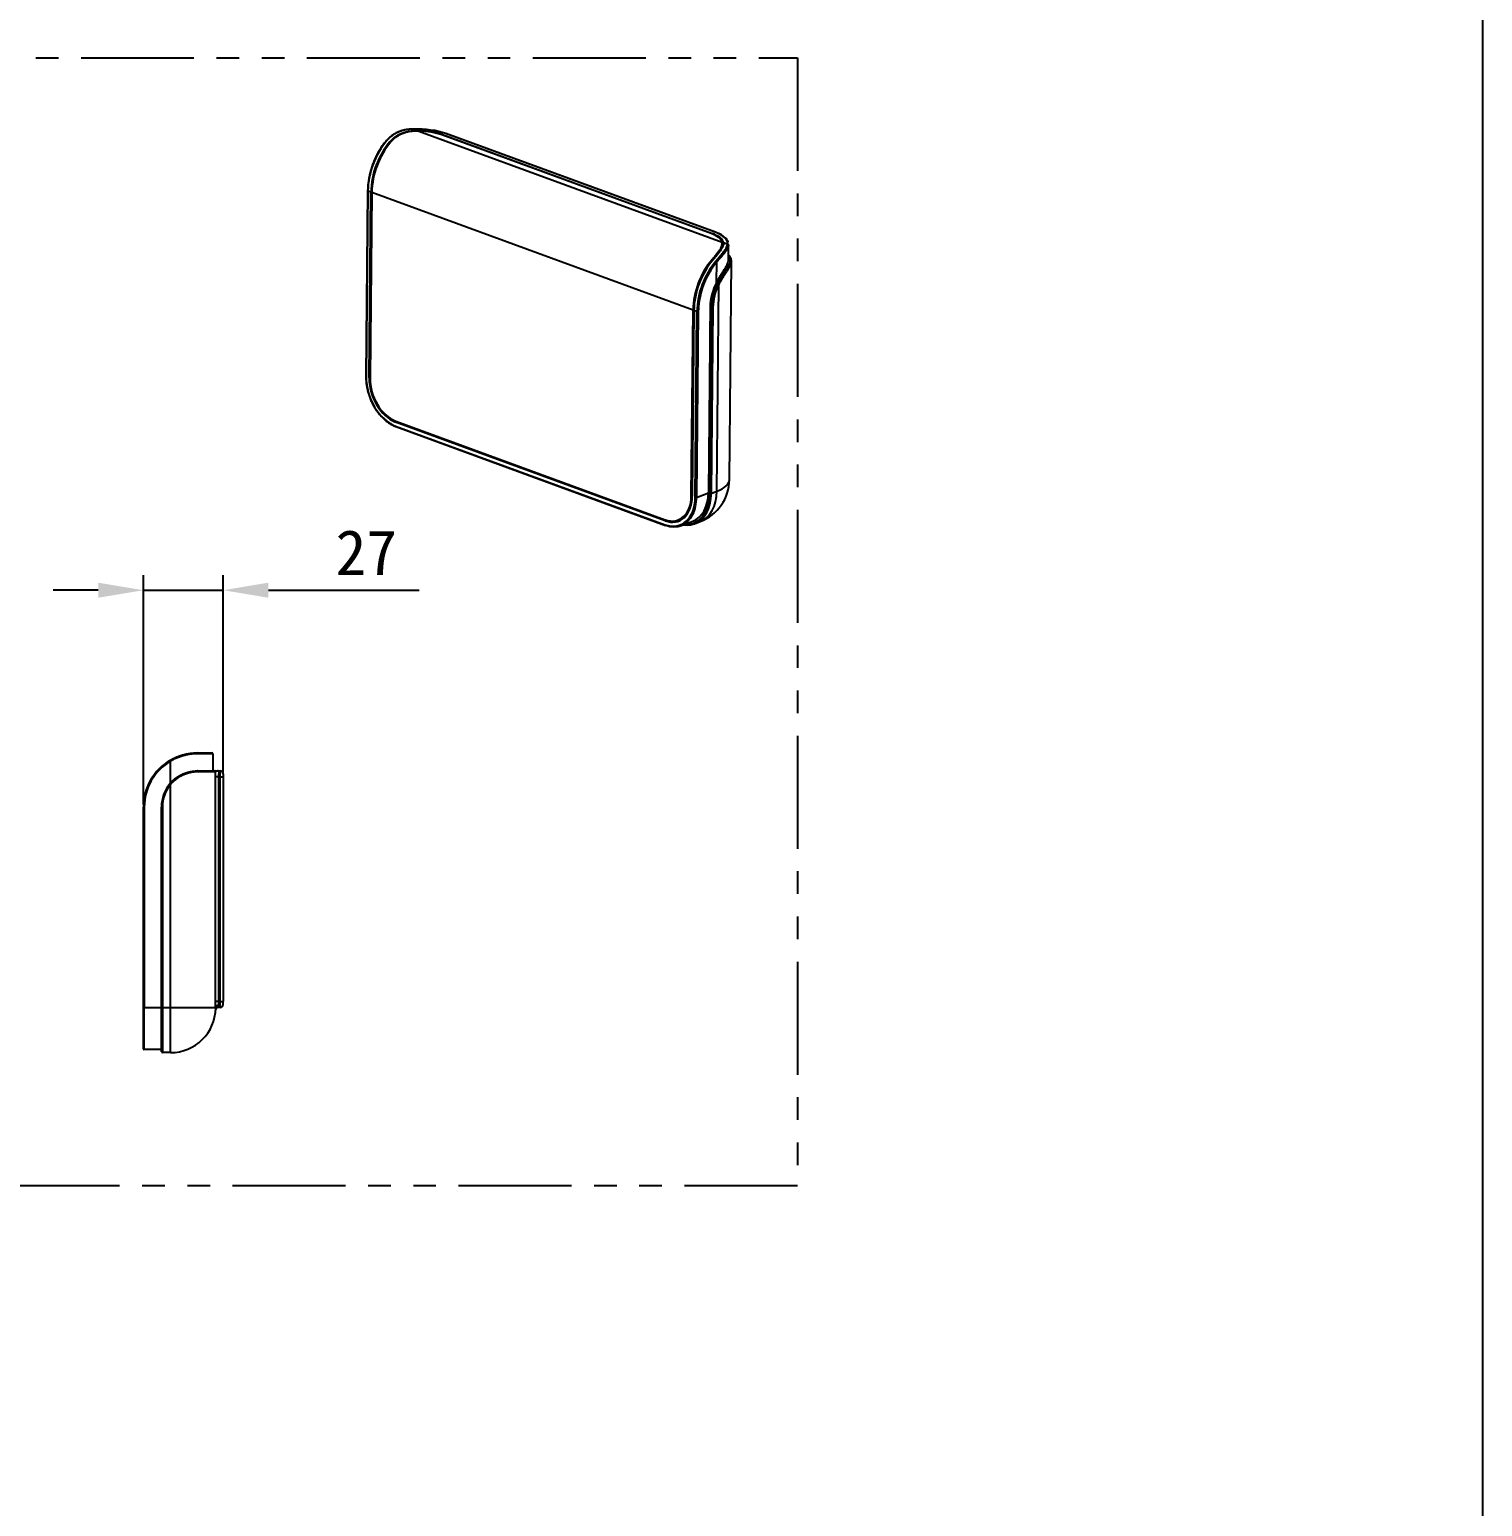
# Model space of a CAD drawing. Extents: x 86520 to 160660, y -2551 to 2752.
# Drawn here: x 90655.2 to 91137.5, y 1810.5 to 2300.7 of the extents above; entities that cross this region are included whole.
import ezdxf

# ---------------------------------------------------------------- set-up
doc = ezdxf.new("R2010")
doc.units = 0
doc.header["$LTSCALE"] = 10
doc.header["$MEASUREMENT"] = 0
doc.linetypes.add('PHANTOM', pattern=[2.5, 1.25, -0.25, 0.25, -0.25, 0.25, -0.25])
doc.layers.get('DEFPOINTS').update_dxf_attribs({"linetype": 'CONTINUOUS'})
for name, color, linetype in [('1', 7, 'CONTINUOUS'), ('5', 2, 'CONTINUOUS'), ('7', 6, 'CONTINUOUS')]:
    doc.layers.add(name, color=color, linetype=linetype)
doc.dimstyles.new('경보기_스탈', dxfattribs={"dimtxt": 3.15, "dimasz": 2.5, "dimexe": 1, "dimexo": 1, "dimgap": 1, "dimtad": 1, "dimtoh": 1, "dimdec": 3, "dimzin": 1, "dimtxsty": 'STANDARD', "dimcen": 0, "dimclrd": 2, "dimclre": 2, "dimclrt": 4, "dimazin": 3, "dimtp": 0.1, "dimtm": 0.1, "dimtfac": 1, "dimtdec": 3, "dimtmove": 0, "dimatfit": 3})

# ---------------------------------------------------------------- blocks, each defined once
blk = doc.blocks.new('*D451')
at = {"layer": '1', "color": 1, "linetype": 'CONTINUOUS'}
for p, q in [((90692.98, 2043.65), (90692.98, 2119.63)), ((90719.48, 2053.65), (90719.48, 2119.63)), ((90677.98, 2114.63), (90662.98, 2114.63)), ((90692.98, 2114.63), (90719.48, 2114.63)), ((90734.48, 2114.63), (90784.48, 2114.63))]:
    blk.add_line(p, q, dxfattribs=at)
for points in [[(90677.98, 2117.13), (90677.98, 2112.13), (90692.98, 2114.63)], [(90734.48, 2117.13), (90734.48, 2112.13), (90719.48, 2114.63)]]:
    blk.add_solid(points, dxfattribs=at)
at = {"layer": 'DEFPOINTS', "color": 0, "linetype": 'CONTINUOUS'}
for p in [(90719.48, 2114.63), (90719.48, 2052.65), (90692.98, 2042.65)]:
    blk.add_point(p, dxfattribs=at)
at = {"layer": '1', "color": 2, "linetype": 'CONTINUOUS', "insert": (90766.98, 2127.13), "char_height": 15, "attachment_point": 5}
blk.add_mtext('27', dxfattribs=at)

msp = doc.modelspace()

# ---------------------------------------------------------------- linework, layer by layer
at = {"layer": '1', "color": 7, "linetype": 'CONTINUOUS'}
for p, q in [((90782.5708, 2267.7045), (90783.9743, 2267.1906)), ((90784.4062, 2267.0325), (90885.1096, 2230.159)), ((90881.5002, 2232.9801), (90792.0312, 2265.7399)), ((90881.5337, 2232.9812), (90792.0648, 2265.741)), ((90792.3082, 2265.8453), (90881.7771, 2233.0855)), ((90882.7464, 2233.4544), (90793.2774, 2266.2143)), ((90882.8469, 2233.4578), (90793.378, 2266.2176)), ((90773.6558, 2263.8593), (90773.6536, 2263.8565)), ((90767.4258, 2247.2336), (90766.8403, 2185.537)), ((90767.5181, 2247.1517), (90766.9326, 2185.4551)), ((90768.5282, 2246.7818), (90767.5181, 2247.1517)), ((90767.9427, 2185.0853), (90768.5282, 2246.7818)), ((90768.7861, 2246.7035), (90768.2006, 2185.0069)), ((90768.8168, 2246.6762), (90768.2313, 2184.9796)), ((90875.458, 2207.6286), (90768.8168, 2246.6762)), ((90885.2565, 2229.2736), (90885.2597, 2229.6107)), ((90885.5416, 2230.0009), (90886.9451, 2229.487)), ((90887.2079, 2224.1446), (90887.2581, 2229.4329)), ((90881.8966, 2224.2388), (90881.8974, 2224.3292)), ((90883.2741, 2216.8095), (90883.3384, 2223.5857)), ((90887.8257, 2223.5786), (90887.177, 2223.8161)), ((90887.5167, 2151.3053), (90888.2052, 2223.8568)), ((90883.3402, 2147.4848), (90883.9916, 2216.1173)), ((90874.8725, 2145.932), (90875.458, 2207.6286)), ((90875.5994, 2207.6285), (90875.0139, 2145.9319)), ((90875.6543, 2207.6048), (90875.0688, 2145.9082)), ((90875.7466, 2207.5229), (90875.1611, 2145.8263)), ((90876.7568, 2207.153), (90875.7466, 2207.5229)), ((90876.1712, 2145.4564), (90876.7568, 2207.153)), ((90877.1809, 2207.1528), (90876.5954, 2145.4562)), ((90881.1272, 2208.655), (90880.5417, 2146.9584)), ((90881.1272, 2208.655), (90881.0392, 2199.3773)), ((90881.0468, 2146.7734), (90881.6323, 2208.47)), ((90881.6323, 2208.47), (90881.1272, 2208.655)), ((90882.0565, 2208.4698), (90881.4709, 2146.7732)), ((90776.6968, 2169.1253), (90866.1657, 2136.3655)), ((90866.1781, 2137.6643), (90776.7092, 2170.4242)), ((90776.7127, 2170.7953), (90866.1816, 2138.0354)), ((90776.7475, 2170.7277), (90866.2164, 2137.9679)), ((90776.8014, 2168.9226), (90866.2703, 2136.1628)), ((90880.6606, 2159.4832), (90880.5417, 2146.9584)), ((90881.4709, 2146.7732), (90883.3402, 2147.4848)), ((90875.0139, 2145.9319), (90875.0693, 2145.953)), ((90876.5954, 2145.4562), (90880.5417, 2146.9584)), ((90870.6245, 2137.8872), (90870.763, 2137.9399)), ((90871.4745, 2136.0708), (90875.4208, 2137.5729)), ((90875.9842, 2136.7174), (90877.8535, 2137.4289)), ((90710.9764, 2060.6529), (90715.6764, 2060.6529)), ((90715.9764, 2060.3529), (90711.1735, 2060.3529)), ((90715.9764, 2060.3529), (90715.9764, 2054.6529)), ((90701.8239, 2058.1523), (90701.9764, 2057.8939)), ((90701.9764, 2050.5901), (90701.9764, 2057.8939)), ((90710.9764, 2054.6529), (90716.67, 2054.6529)), ((90716.9699, 2054.3529), (90711.1601, 2054.3529)), ((90717.8509, 2054.6529), (90718.4764, 2054.6529)), ((90718.4764, 2052.6529), (90718.4764, 2054.6529)), ((90701.7457, 2050.3205), (90701.9764, 2050.1288)), ((90701.9764, 1976.1529), (90701.9764, 2050.1288)), ((90717.9451, 2052.6529), (90716.9471, 2052.6529)), ((90716.9471, 1978.1529), (90716.9471, 2052.6529)), ((90718.4764, 2052.6529), (90717.9451, 2052.6529)), ((90717.9451, 2052.6529), (90717.9451, 1978.1529)), ((90718.4764, 1978.1529), (90718.4764, 2052.6529)), ((90718.4764, 2052.6529), (90719.4764, 2052.6529)), ((90719.4764, 2053.6529), (90719.4764, 2052.6529)), ((90719.4764, 2052.6529), (90719.4764, 1978.1529)), ((90692.9764, 1976.1529), (90692.9764, 2042.6529)), ((90692.9764, 2042.6529), (90693.2764, 2042.6529)), ((90693.2764, 2042.6529), (90693.2764, 1976.1529)), ((90698.9764, 1976.1529), (90698.9764, 2042.6529)), ((90698.9764, 2042.6529), (90699.2764, 2042.6529)), ((90699.2764, 2042.6529), (90699.2764, 1976.1529)), ((90692.9764, 1962.4529), (90692.9764, 1976.1529)), ((90692.9764, 1976.1529), (90693.2764, 1976.1529)), ((90693.2764, 1962.1529), (90693.2764, 1976.1529)), ((90693.2764, 1976.1529), (90698.9764, 1976.1529)), ((90698.9764, 1961.4529), (90698.9764, 1976.1529)), ((90698.9764, 1976.1529), (90699.2764, 1976.1529)), ((90699.2764, 1976.1529), (90699.2764, 1961.1529)), ((90699.2764, 1976.1529), (90701.9764, 1976.1529)), ((90701.9764, 1961.1529), (90701.9764, 1976.1529)), ((90701.9764, 1976.1529), (90716.9748, 1976.1529)), ((90717.9451, 1978.1529), (90716.9471, 1978.1529)), ((90717.9451, 1978.1529), (90718.4764, 1978.1529)), ((90718.4764, 1976.1529), (90717.9451, 1976.1529)), ((90718.4764, 1978.1529), (90719.4764, 1978.1529)), ((90718.4764, 1976.1529), (90718.4764, 1978.1529)), ((90719.4764, 1977.1529), (90719.4764, 1978.1529)), ((90698.9764, 1962.1529), (90693.2764, 1962.1529)), ((90701.9764, 1961.1529), (90699.2764, 1961.1529))]:
    msp.add_line(p, q, dxfattribs=at)
for centre, radius, start, end in [((90872.5174, 2151.4477), 15, 290.838946, 359.456255), ((90715.6764, 2060.3529), 0.3, 0, 90), ((90710.9764, 2042.6529), 18, 120.562275, 180), ((90710.9764, 2042.6529), 17.7, 120.562275, 180), ((90718.4764, 2053.6529), 1, 0, 90), ((90710.9764, 2042.6529), 12, 140.284863, 180), ((90710.9764, 2042.6529), 11.7, 140.284863, 180), ((90710.9764, 2042.6529), 12, 138.590378, 140.284939), ((90710.9764, 2042.6529), 12, 138.590378, 140.284939), ((90701.9764, 1976.1529), 15, 270, 359.154613), ((90717.9451, 1975.1529), 1, 90, 155.953458), ((90718.4764, 1977.1529), 1, 270, 0), ((90693.2764, 1962.4529), 0.3, 180, 270), ((90699.2764, 1961.4529), 0.3, 180, 270)]:
    msp.add_arc(centre, radius, start, end, dxfattribs=at)
for centre, major_axis, ratio, start_param, end_param in [((90782.5682, 2267.4262), (-0.0076, 0.2999), 0.08601, 5.89939143, 6.21537915), ((90783.7925, 2262.6039), (-13.6994, 0.13), 0.373053, 3.95117363, 4.80522463), ((90783.9716, 2266.9123), (0.0041, 0.3), 0.010431, 0.38231975, 1.19196717), ((90783.7925, 2262.6039), (12.2994, -0.1167), 0.373053, 0.80958098, 1.55955391), ((90783.7925, 2262.6039), (-11.8995, 0.1129), 0.373053, 3.95117363, 4.66432718), ((90792.0304, 2265.6471), (0.0344, 0.0939), 0.640005, 6.2831777, 6.79013436), ((90792.3055, 2265.567), (0.1032, 0.2817), 0.640005, 0.50694905, 1.29863067), ((90793.2748, 2265.9359), (0.1032, 0.2817), 0.640005, 6.28318291, 6.79013436), ((90779.9801, 2251.8953), (6.189, 16.9025), 0.640005, 1.04036139, 2.07774538), ((90780.9903, 2251.5254), (-6.189, -16.9025), 0.640005, 4.18195404, 5.21933804), ((90781.2067, 2251.4461), (-6.1546, -16.8086), 0.640005, 4.17536892, 5.21933804), ((90781.2789, 2251.4197), (6.189, 16.9025), 0.640005, 1.03377627, 2.07774538), ((90773.8833, 2263.6637), (-0.2275, 0.1956), 0.388725, 5.48030205, 6.28283215), ((90774.8934, 2263.2938), (-0.2275, 0.1956), 0.388725, 4.45319653, 5.48030205), ((90775.1841, 2263.4032), (-0.0755, 0.0656), 0.393081, 5.48224669, 7.05304301), ((90767.7258, 2247.2308), (-0.3, 0.0028), 0.373053, 0.00040238, 0.80958098), ((90768.7359, 2246.8609), (-0.3, 0.0028), 0.373053, 0.80958098, 1.83813399), ((90768.8861, 2246.7025), (-0.1, 0.0009), 0.373053, 0.00000922, 0.80958098), ((90768.8861, 2246.7025), (-0.1, 0.0009), 0.373053, 5.52196996, 6.28320264), ((90881.4993, 2232.8873), (0.0344, 0.0939), 0.640005, 6.2831777, 6.79013436), ((90873.2614, 2229.8441), (-11.8995, 0.1129), 0.373053, 3.23802009, 3.95117363), ((90881.7745, 2232.8072), (0.1032, 0.2817), 0.640005, 0.50694905, 1.34393914), ((90873.2614, 2229.8441), (12.2994, -0.1167), 0.373053, 0.05960804, 0.80958098), ((90882.7437, 2233.1761), (0.1032, 0.2817), 0.640005, 6.28318291, 6.79013436), ((90873.2614, 2229.8441), (-13.6994, 0.13), 0.373053, 3.09712264, 3.95117363), ((90873.2605, 2229.7513), (11.9995, -0.1139), 0.373053, 0.09642743, 0.42329685), ((90885.1087, 2230.0663), (-0.097, -0.0242), 0.9235, 2.90656755, 4.47736387), ((90885.5389, 2229.7226), (0.2967, 0.0446), 0.926162, 1.42370483, 2.99450116), ((90886.9424, 2229.2087), (0.2975, -0.0384), 0.926893, 0.11011632, 1.68091265), ((90873.2086, 2224.2775), (-14.6993, 0.1395), 0.373053, 3.03927403, 3.45144001), ((90873.2587, 2229.5657), (13.9994, -0.1329), 0.373053, 6.23871529, 6.28319275), ((90887.92, 2212.3721), (-6.189, -16.9025), 0.640005, 4.17536892, 5.21933804), ((90887.9922, 2212.3457), (6.1546, 16.8086), 0.640005, 1.03377627, 2.07774538), ((90888.2086, 2212.2665), (6.189, 16.9025), 0.640005, 1.04036139, 2.07774538), ((90889.2188, 2211.8966), (-6.189, -16.9025), 0.640005, 4.18195404, 5.21933804), ((90889.4352, 2211.8173), (6.0859, 16.6208), 0.640005, 1.14865457, 1.87271617), ((90881.8253, 2224.3556), (-0.0755, 0.0656), 0.393081, 3.91145036, 5.48224669), ((90882.1118, 2224.0348), (-0.2275, 0.1956), 0.388725, 5.48030205, 6.28283215), ((90889.4352, 2211.8173), (6.0859, 16.6208), 0.640005, 1.04036139, 1.14865454), ((90883.122, 2223.665), (-0.2275, 0.1956), 0.388725, 3.90950572, 5.48030205), ((90873.2086, 2224.2775), (-13.9994, 0.1329), 0.373053, 3.07859978, 3.14160226), ((90873.2086, 2224.2775), (-13.9994, 0.1329), 0.373053, 3.07859978, 3.14160226), ((90873.2086, 2224.2775), (-13.9994, 0.1329), 0.373053, 3.07859978, 3.14160226), ((90887.8231, 2223.3003), (-0.2885, 0.0824), 0.922957, 3.39036041, 4.96115674), ((90873.2059, 2223.9991), (14.9993, -0.1423), 0.373053, 6.18086668, 6.2740707), ((90873.2059, 2223.9991), (14.9993, -0.1423), 0.373053, 6.27407068, 6.28319799), ((90889.4352, 2211.8173), (4.126, 11.2684), 0.640005, 1.35501113, 2.07774538), ((90889.4352, 2211.8173), (4.126, 11.2684), 0.640005, 1.35501113, 2.07774538), ((90889.4352, 2211.8173), (4.126, 11.2684), 0.640005, 1.35501113, 2.07774538), ((90889.9403, 2211.6324), (-4.126, -11.2684), 0.640005, 4.52617813, 5.21933804), ((90890.1568, 2211.5531), (4.0229, 10.9867), 0.640005, 1.38458547, 2.07774538), ((90883.7751, 2216.1966), (-0.2673, 0.1361), 0.142254, 3.844686, 5.41548233), ((90875.5273, 2207.6549), (-0.1, 0.0009), 0.373053, 0.80958098, 2.38037731), ((90875.9543, 2207.6019), (-0.3, 0.0028), 0.373053, 0.00040238, 0.80958098), ((90876.9645, 2207.2321), (-0.3, 0.0028), 0.373053, 0.80958098, 2.38037731), ((90889.4352, 2211.8173), (6.0859, 16.6208), 0.640005, 1.87271617, 2.07774538), ((90881.84, 2208.5491), (-0.3, 0.0028), 0.373053, 0.80958098, 2.38037731), ((90767.1403, 2185.5342), (0.3, -0.0028), 0.373053, 3.14160188, 3.95117363), ((90776.8175, 2181.8357), (4.8737, -12.8038), 0.671733, 4.18464426, 5.75544059), ((90776.8175, 2181.8357), (-4.3756, 11.4954), 0.671733, 1.04305161, 2.61384793), ((90768.1504, 2185.1643), (0.3, -0.0028), 0.373053, 3.95117363, 4.88535686), ((90776.8175, 2181.8357), (4.2333, -11.1216), 0.671733, 4.18464426, 5.75544059), ((90768.3006, 2185.0059), (-0.1, 0.0009), 0.373053, 0.00000922, 0.80958098), ((90776.8867, 2181.8621), (-4.2689, 11.215), 0.671733, 1.0919181, 1.13803573), ((90776.8867, 2181.8621), (-4.2689, 11.215), 0.671733, 2.57052833, 2.61384793), ((90776.9045, 2169.2043), (0.1032, 0.2817), 0.640005, 2.07774538, 3.14159278), ((90776.9169, 2170.5032), (0.1032, 0.2817), 0.640005, 1.03721464, 2.07774538), ((90776.7819, 2170.8216), (0.0344, 0.0939), 0.640005, 2.07774538, 3.14159278), ((90872.5174, 2151.4477), (5.3361, -14.0188), 0.671733, 0.00001827, 1.04305161), ((90872.5174, 2151.4477), (-14.9993, 0.1423), 0.373053, 2.38037731, 3.14159766), ((90866.2864, 2149.0759), (4.8737, -12.8038), 0.671733, 5.75544059, 7.32623691), ((90866.2864, 2149.0759), (-4.3756, 11.4954), 0.671733, 2.61384793, 4.18464426), ((90866.2864, 2149.0759), (4.2333, -11.1216), 0.671733, 5.75544059, 7.32623691), ((90866.3556, 2149.1022), (-4.2689, 11.215), 0.671733, 2.61384793, 4.18464426), ((90870.4404, 2150.6571), (5.2294, -13.7384), 0.671733, 5.97336401, 7.32623691), ((90874.9417, 2145.9583), (-0.1, 0.0009), 0.373053, 0.80958098, 2.38037731), ((90875.3688, 2145.9054), (-0.3, 0.0028), 0.373053, 0.00000922, 0.80958098), ((90866.4941, 2149.1549), (-4.9804, 13.0842), 0.671733, 3.70240982, 4.18464426), ((90870.4404, 2150.6571), (4.9804, -13.0842), 0.671733, 0.00001828, 1.04305161), ((90870.4404, 2150.6571), (4.9804, -13.0842), 0.671733, 0.00001828, 1.04305161), ((90876.3789, 2145.5355), (-0.3, 0.0028), 0.373053, 0.80958098, 2.38037731), ((90870.6481, 2150.7361), (-5.3361, 14.0188), 0.671733, 3.69114423, 4.18464426), ((90881.2545, 2146.8525), (-0.3, 0.0028), 0.373053, 0.80958098, 2.38037731), ((90866.3858, 2137.7434), (0.1032, 0.2817), 0.640005, 0.98729315, 2.07774538), ((90866.2508, 2138.0618), (0.0344, 0.0939), 0.640005, 2.07774538, 3.14159278), ((90866.2508, 2138.0618), (0.0344, 0.0939), 0.640005, 3.14158505, 3.64854171), ((90866.4941, 2149.1549), (-4.9804, 13.0842), 0.671733, 2.61384793, 3.70240983), ((90866.4941, 2149.1549), (4.2689, -11.215), 0.671733, 0.00001829, 0.43922767), ((90870.6481, 2150.7361), (-5.3361, 14.0188), 0.671733, 2.77438821, 3.69114423), ((90866.3734, 2136.4445), (0.1032, 0.2817), 0.640005, 2.07774538, 3.14159278), ((90866.3734, 2136.4445), (0.1032, 0.2817), 0.640005, 3.14159026, 3.64854171), ((90710.9764, 2060.3529), (0, -0.3), 0.656934, 1.57079633, 3.14159265), ((90710.9764, 2054.3529), (0, 0.3), 0.612245, 4.71238898, 6.28318531), ((90716.67, 2054.3529), (0, 0.3), 0.999565, 4.71238898, 6.28318531), ((90717.9747, 1976.1529), (0.9999, 0.0132), 0.666634, 1.56199829, 3.12179723), ((90717.9747, 1975.9168), (0.9999, -0.0148), 0.74532, 1.58179372, 3.14159265)]:
    msp.add_ellipse(centre, major_axis=major_axis, ratio=ratio, start_param=start_param, end_param=end_param, dxfattribs=at)
for points, knots in [([(90782.5622, 2267.7068), (90782.5166, 2267.7072), (90782.0204, 2267.7083), (90781.0895, 2267.622), (90779.798, 2267.4259), (90778.5752, 2267.1101), (90777.4378, 2266.6877), (90776.3952, 2266.1565), (90775.4318, 2265.5233), (90774.5453, 2264.7744), (90773.9589, 2264.2052), (90773.6936, 2263.8673), (90773.674, 2263.8421)], [0, 0, 0, 0, 0.01306745, 0.14233284, 0.26941075, 0.39355796, 0.51461708, 0.63206152, 0.74800111, 0.86709841, 0.99011625, 1, 1, 1, 1]), ([(90782.5708, 2267.7045), (90782.1361, 2267.6922), (90781.7055, 2267.6638), (90781.0658, 2267.5944), (90780.8536, 2267.5669), (90780.5369, 2267.5185), (90780.4316, 2267.5011), (90780.274, 2267.4734), (90780.2215, 2267.4638), (90780.1167, 2267.444), (90779.647, 2267.3526), (90779.1903, 2267.2378), (90778.3988, 2266.9951), (90778.0132, 2266.8545), (90777.4498, 2266.6132), (90777.2646, 2266.5276), (90776.9905, 2266.3915), (90776.8544, 2266.3215), (90776.7197, 2266.2484), (90776.6302, 2266.1991), (90776.5857, 2266.174), (90776.1871, 2265.9465), (90775.8498, 2265.7266), (90775.2065, 2265.2525), (90774.9007, 2264.9983), (90774.3185, 2264.4561), (90774.0421, 2264.1681), (90773.78, 2263.8631)], [0, 0, 0, 0, 0.125, 0.125, 0.1875, 0.1875, 0.21875, 0.21875, 0.234375, 0.234375, 0.25, 0.375, 0.375, 0.5, 0.5, 0.5625, 0.5625, 0.59375, 0.609375, 0.609375, 0.625, 0.625, 0.75, 0.75, 0.875, 0.875, 1, 1, 1, 1]), ([(90774.7901, 2263.4933), (90775.0593, 2263.8064), (90775.345, 2264.1016), (90775.9512, 2264.6555), (90776.2716, 2264.9142), (90776.6957, 2265.2143), (90776.7817, 2265.2732), (90776.9561, 2265.3886), (90777.0446, 2265.4452), (90777.3123, 2265.6104), (90777.4939, 2265.7147), (90778.0483, 2266.011), (90778.4304, 2266.1861), (90779.2199, 2266.4934), (90779.6273, 2266.6256), (90780.1004, 2266.7511), (90780.1532, 2266.7647), (90780.2592, 2266.7913), (90780.3124, 2266.8043), (90780.4723, 2266.8422), (90780.7928, 2266.9136), (90781.1156, 2266.9728), (90781.7644, 2267.0757), (90782.2008, 2267.1238), (90783.0817, 2267.1837), (90783.526, 2267.1954), (90783.9743, 2267.1906)], [0, 0, 0, 0, 0.125, 0.125, 0.25, 0.25, 0.28125, 0.28125, 0.3125, 0.3125, 0.375, 0.375, 0.5, 0.5, 0.625, 0.625, 0.640625, 0.640625, 0.65625, 0.65625, 0.6875, 0.75, 0.75, 0.875, 0.875, 1, 1, 1, 1]), ([(90784.4062, 2267.0325), (90783.9583, 2267.0443), (90783.513, 2267.0399), (90782.6278, 2266.9949), (90782.1879, 2266.9542), (90781.5324, 2266.862), (90781.3146, 2266.8261), (90781.0432, 2266.7741), (90780.989, 2266.7634), (90780.8811, 2266.7413), (90780.7198, 2266.7071), (90780.5601, 2266.6701), (90780.0316, 2266.5399), (90779.6207, 2266.4146), (90778.8222, 2266.1194), (90778.4347, 2265.9497), (90777.965, 2265.7077), (90777.8718, 2265.6578), (90777.7331, 2265.5806), (90777.6871, 2265.5546), (90777.5958, 2265.5019), (90777.3692, 2265.3686), (90777.1502, 2265.2277), (90776.6387, 2264.8749), (90776.3166, 2264.6205), (90775.7074, 2264.0737), (90775.4203, 2263.7814), (90775.15, 2263.4701)], [0, 0, 0, 0, 0.125, 0.125, 0.25, 0.25, 0.3125, 0.3125, 0.328125, 0.328125, 0.34375, 0.375, 0.375, 0.5, 0.5, 0.625, 0.625, 0.65625, 0.65625, 0.671875, 0.671875, 0.6875, 0.75, 0.75, 0.875, 0.875, 1, 1, 1, 1]), ([(90773.6558, 2263.8592), (90773.4896, 2263.6659), (90773.0153, 2263.0945), (90772.263, 2262.0922), (90771.4289, 2260.8254), (90770.6596, 2259.4908), (90769.9611, 2258.0988), (90769.3386, 2256.6598), (90768.7967, 2255.1847), (90768.3396, 2253.6847), (90767.9707, 2252.171), (90767.6928, 2250.6551), (90767.5081, 2249.1485), (90767.4393, 2248.0107), (90767.4272, 2247.3779), (90767.4258, 2247.2336)], [0, 0, 0, 0, 0.04458928, 0.12917657, 0.21376574, 0.29834199, 0.38290805, 0.46746767, 0.55202517, 0.63658519, 0.72115092, 0.80572707, 0.89031813, 0.97492812, 1, 1, 1, 1]), ([(90887.1454, 2230.1259), (90887.1042, 2230.2738), (90886.9788, 2230.6005), (90886.6549, 2231.0927), (90886.1851, 2231.6013), (90885.5835, 2232.0906), (90884.8585, 2232.5545), (90884.0342, 2232.9794), (90883.3398, 2233.2734), (90882.9364, 2233.425), (90882.8469, 2233.4578)], [0, 0, 0, 0, 0.11066982, 0.2487974, 0.39039118, 0.53445673, 0.67953413, 0.82461841, 0.96157649, 1, 1, 1, 1]), ([(90881.7912, 2224.4225), (90882.0616, 2224.7339), (90882.3218, 2225.0363), (90882.8192, 2225.6251), (90883.0563, 2225.9115), (90883.3915, 2226.3302), (90883.4999, 2226.468), (90883.6307, 2226.638), (90883.6567, 2226.6719), (90883.7079, 2226.7393), (90883.7838, 2226.8397), (90883.8569, 2226.9385), (90884.0947, 2227.2639), (90884.2653, 2227.5126), (90884.5652, 2227.99), (90884.6946, 2228.2188), (90884.8285, 2228.4943), (90884.8539, 2228.5489), (90884.8899, 2228.63), (90884.9015, 2228.6569), (90884.9239, 2228.7103), (90884.978, 2228.8427), (90885.0225, 2228.9705), (90885.1108, 2229.2693), (90885.1452, 2229.458), (90885.1622, 2229.7719), (90885.1561, 2229.9007), (90885.1362, 2230.0261)], [0, 0, 0, 0, 0.12924907, 0.12924907, 0.25849814, 0.25849814, 0.32312267, 0.32312267, 0.33927881, 0.33927881, 0.35543494, 0.38774721, 0.38774721, 0.51699628, 0.51699628, 0.64624535, 0.64624535, 0.67855761, 0.67855761, 0.69471375, 0.69471375, 0.71086988, 0.77549442, 0.77549442, 0.90474348, 0.90474348, 1, 1, 1, 1]), ([(90885.2149, 2229.1735), (90885.2129, 2229.1589), (90885.1902, 2229.004), (90885.0982, 2228.6735), (90884.865, 2228.1438), (90884.5192, 2227.5514), (90884.0795, 2226.9162), (90883.5579, 2226.2294), (90882.9562, 2225.4857), (90882.3871, 2224.809), (90882.0128, 2224.373), (90881.8769, 2224.216)], [0, 0, 0, 0, 0.01333781, 0.14072825, 0.27560019, 0.40647962, 0.53470751, 0.660041, 0.79006908, 0.92543299, 1, 1, 1, 1]), ([(90885.2083, 2230.0689), (90885.25, 2229.9014), (90885.2662, 2229.7283), (90885.2492, 2229.3661), (90885.2161, 2229.177), (90885.1296, 2228.8778), (90885.0946, 2228.7755), (90885.0431, 2228.6438), (90885.0324, 2228.6173), (90885.0102, 2228.5639), (90884.9987, 2228.537), (90884.9631, 2228.4558), (90884.938, 2228.4011), (90884.8052, 2228.1254), (90884.6765, 2227.8965), (90884.3776, 2227.4189), (90884.2073, 2227.1702), (90883.9696, 2226.8448), (90883.8965, 2226.746), (90883.8205, 2226.6456), (90883.7693, 2226.5783), (90883.7433, 2226.5444), (90883.6124, 2226.3743), (90883.5038, 2226.2365), (90883.1678, 2225.8178), (90882.93, 2225.5315), (90882.4307, 2224.9428), (90882.1692, 2224.6404), (90881.8974, 2224.3292)], [0, 0, 0, 0, 0.125, 0.125, 0.25, 0.25, 0.3125, 0.3125, 0.328125, 0.328125, 0.34375, 0.34375, 0.375, 0.375, 0.5, 0.5, 0.625, 0.625, 0.65625, 0.671875, 0.671875, 0.6875, 0.6875, 0.75, 0.75, 0.875, 0.875, 1, 1, 1, 1]), ([(90885.5416, 2230.0009), (90885.563, 2229.8336), (90885.5598, 2229.6601), (90885.5063, 2229.2961), (90885.4559, 2229.1056), (90885.3633, 2228.8538), (90885.3433, 2228.8027), (90885.3004, 2228.6992), (90885.2774, 2228.6466), (90885.2044, 2228.4876), (90885.1503, 2228.3795), (90884.9723, 2228.0485), (90884.8328, 2227.8189), (90884.5147, 2227.3386), (90884.3362, 2227.088), (90884.1142, 2226.7921), (90884.0892, 2226.7591), (90884.0387, 2226.6925), (90884.0132, 2226.6591), (90883.9359, 2226.5583), (90883.7786, 2226.3556), (90883.6137, 2226.1488), (90883.2746, 2225.7295), (90883.0361, 2225.4423), (90882.5376, 2224.8513), (90882.2776, 2224.5474), (90882.0085, 2224.2343)], [0, 0, 0, 0, 0.125, 0.125, 0.25, 0.25, 0.28125, 0.28125, 0.3125, 0.3125, 0.375, 0.375, 0.5, 0.5, 0.625, 0.625, 0.640625, 0.640625, 0.65625, 0.65625, 0.6875, 0.75, 0.75, 0.875, 0.875, 1, 1, 1, 1]), ([(90883.0186, 2223.8644), (90883.2809, 2224.1696), (90883.5367, 2224.4666), (90883.9084, 2224.901), (90884.0303, 2225.0439), (90884.2099, 2225.2556), (90884.2692, 2225.3257), (90884.3867, 2225.4651), (90884.445, 2225.5343), (90884.7317, 2225.8769), (90884.9482, 2226.1399), (90885.3536, 2226.6464), (90885.5425, 2226.8898), (90885.8032, 2227.2416), (90885.8864, 2227.3567), (90886.0052, 2227.5262), (90886.0631, 2227.6101), (90886.1187, 2227.693), (90886.1553, 2227.7479), (90886.1734, 2227.7753), (90886.3329, 2228.0198), (90886.4555, 2228.2252), (90886.6622, 2228.6159), (90886.7464, 2228.8013), (90886.8755, 2229.1556), (90886.9205, 2229.3246), (90886.9451, 2229.487)], [0, 0, 0, 0, 0.125, 0.125, 0.1875, 0.1875, 0.21875, 0.21875, 0.25, 0.25, 0.375, 0.375, 0.5, 0.5, 0.5625, 0.5625, 0.59375, 0.609375, 0.609375, 0.625, 0.625, 0.75, 0.75, 0.875, 0.875, 1, 1, 1, 1]), ([(90887.2421, 2229.2008), (90887.221, 2229.0374), (90887.1794, 2228.8676), (90887.0569, 2228.5121), (90886.9758, 2228.3263), (90886.7748, 2227.9352), (90886.6549, 2227.7298), (90886.4978, 2227.4855), (90886.48, 2227.4582), (90886.4439, 2227.4033), (90886.3891, 2227.3205), (90886.2555, 2227.1248), (90886.1319, 2226.9525), (90885.8731, 2226.6014), (90885.6851, 2226.3586), (90885.2803, 2225.8536), (90885.0636, 2225.5914), (90884.7759, 2225.25), (90884.7174, 2225.1809), (90884.5993, 2225.042), (90884.4204, 2224.8324), (90884.2363, 2224.6187), (90883.8618, 2224.1858), (90883.6036, 2223.8898), (90883.3384, 2223.5857)], [0, 0, 0, 0, 0.125, 0.125, 0.25, 0.25, 0.375, 0.375, 0.390625, 0.390625, 0.40625, 0.4375, 0.5, 0.5, 0.625, 0.625, 0.75, 0.75, 0.78125, 0.78125, 0.8125, 0.875, 0.875, 1, 1, 1, 1]), ([(90888.1867, 2223.7994), (90888.1979, 2223.9008), (90888.207, 2224.1903), (90888.0921, 2224.6679), (90887.8402, 2225.2196), (90887.5312, 2225.6485), (90887.3087, 2225.8936), (90887.24, 2225.9647)], [0, 0, 0, 0, 0.13413807, 0.38462235, 0.63638362, 0.89333497, 1, 1, 1, 1]), ([(90881.8843, 2224.2304), (90881.7181, 2224.0371), (90881.2439, 2223.4657), (90880.4915, 2222.4634), (90879.6574, 2221.1966), (90878.8881, 2219.862), (90878.1896, 2218.47), (90877.5671, 2217.031), (90877.0252, 2215.5559), (90876.5681, 2214.0558), (90876.1992, 2212.5422), (90875.9213, 2211.0263), (90875.7366, 2209.5197), (90875.6678, 2208.3819), (90875.6557, 2207.749), (90875.6543, 2207.6048)], [0, 0, 0, 0, 0.04458928, 0.12917657, 0.21376574, 0.29834199, 0.38290805, 0.46746767, 0.55202517, 0.63658519, 0.72115092, 0.80572707, 0.89031813, 0.97492812, 1, 1, 1, 1]), ([(90883.2741, 2216.8095), (90883.4874, 2217.209), (90883.705, 2217.5963), (90884.1426, 2218.3489), (90884.3627, 2218.7142), (90884.6902, 2219.2471), (90884.7989, 2219.4222), (90884.9337, 2219.638), (90884.9606, 2219.6809), (90885.014, 2219.7662), (90885.0937, 2219.8932), (90885.1721, 2220.0178), (90885.4304, 2220.4278), (90885.627, 2220.7388), (90885.9949, 2221.3303), (90886.1662, 2221.6108), (90886.3414, 2221.9107), (90886.3606, 2221.9438), (90886.3984, 2222.0093), (90886.4542, 2222.1066), (90886.5072, 2222.2012), (90886.6095, 2222.3869), (90886.6727, 2222.506), (90886.8472, 2222.8506), (90886.9433, 2223.0634), (90887.0369, 2223.3117), (90887.063, 2223.3849), (90887.086, 2223.4561), (90887.1007, 2223.5032), (90887.1077, 2223.5266), (90887.1409, 2223.6421), (90887.1618, 2223.7307), (90887.177, 2223.8161)], [0, 0, 0, 0, 0.125, 0.125, 0.25, 0.25, 0.3125, 0.3125, 0.328125, 0.328125, 0.34375, 0.375, 0.375, 0.5, 0.5, 0.625, 0.625, 0.640625, 0.640625, 0.65625, 0.6875, 0.6875, 0.75, 0.75, 0.875, 0.875, 0.90625, 0.921875, 0.921875, 0.9375, 0.9375, 1, 1, 1, 1]), ([(90883.2741, 2216.8095), (90883.4874, 2217.209), (90883.705, 2217.5963), (90884.1426, 2218.3489), (90884.3627, 2218.7142), (90884.6902, 2219.2471), (90884.7989, 2219.4222), (90884.9337, 2219.638), (90884.9606, 2219.6809), (90885.014, 2219.7662), (90885.0937, 2219.8932), (90885.1721, 2220.0178), (90885.4304, 2220.4278), (90885.627, 2220.7388), (90885.9949, 2221.3303), (90886.1662, 2221.6108), (90886.3414, 2221.9107), (90886.3606, 2221.9438), (90886.3984, 2222.0093), (90886.4542, 2222.1066), (90886.5072, 2222.2012), (90886.6095, 2222.3869), (90886.6727, 2222.506), (90886.8472, 2222.8506), (90886.9433, 2223.0634), (90887.0369, 2223.3117), (90887.063, 2223.3849), (90887.086, 2223.4561), (90887.1007, 2223.5032), (90887.1077, 2223.5266), (90887.1409, 2223.6421), (90887.1618, 2223.7307), (90887.177, 2223.8161)], [0, 0, 0, 0, 0.125, 0.125, 0.25, 0.25, 0.3125, 0.3125, 0.328125, 0.328125, 0.34375, 0.375, 0.375, 0.5, 0.5, 0.625, 0.625, 0.640625, 0.640625, 0.65625, 0.6875, 0.6875, 0.75, 0.75, 0.875, 0.875, 0.90625, 0.921875, 0.921875, 0.9375, 0.9375, 1, 1, 1, 1]), ([(90883.2741, 2216.8095), (90883.4874, 2217.209), (90883.705, 2217.5963), (90884.1426, 2218.3489), (90884.3627, 2218.7142), (90884.6902, 2219.2471), (90884.7989, 2219.4222), (90884.9337, 2219.638), (90884.9606, 2219.6809), (90885.014, 2219.7662), (90885.0937, 2219.8932), (90885.1721, 2220.0178), (90885.4304, 2220.4278), (90885.627, 2220.7388), (90885.9949, 2221.3303), (90886.1662, 2221.6108), (90886.3414, 2221.9107), (90886.3606, 2221.9438), (90886.3984, 2222.0093), (90886.4542, 2222.1066), (90886.5072, 2222.2012), (90886.6095, 2222.3869), (90886.6727, 2222.506), (90886.8472, 2222.8506), (90886.9433, 2223.0634), (90887.0369, 2223.3117), (90887.063, 2223.3849), (90887.086, 2223.4561), (90887.1007, 2223.5032), (90887.1077, 2223.5266), (90887.1409, 2223.6421), (90887.1618, 2223.7307), (90887.177, 2223.8161)], [0, 0, 0, 0, 0.125, 0.125, 0.25, 0.25, 0.3125, 0.3125, 0.328125, 0.328125, 0.34375, 0.375, 0.375, 0.5, 0.5, 0.625, 0.625, 0.640625, 0.640625, 0.65625, 0.6875, 0.6875, 0.75, 0.75, 0.875, 0.875, 0.90625, 0.921875, 0.921875, 0.9375, 0.9375, 1, 1, 1, 1]), ([(90883.617, 2216.3136), (90883.7226, 2216.5208), (90883.83, 2216.7257), (90883.9663, 2216.979), (90883.9937, 2217.0295), (90884.0485, 2217.1302), (90884.131, 2217.2805), (90884.2138, 2217.429), (90884.4907, 2217.9197), (90884.7144, 2218.2993), (90885.0487, 2218.8507), (90885.16, 2219.0315), (90885.326, 2219.2984), (90885.4088, 2219.4307), (90885.4912, 2219.5614), (90885.546, 2219.6482), (90885.5734, 2219.6915), (90885.8185, 2220.0783), (90886.0273, 2220.4027), (90886.4218, 2221.0171), (90886.6074, 2221.307), (90886.8217, 2221.6499), (90886.8637, 2221.7175), (90886.9458, 2221.8507), (90886.9859, 2221.9164), (90887.1033, 2222.1106), (90887.1767, 2222.2347), (90887.3822, 2222.5925), (90887.4995, 2222.8118), (90887.6936, 2223.2181), (90887.7704, 2223.4051), (90887.8257, 2223.5786)], [0, 0, 0, 0, 0.0625, 0.0625, 0.078125, 0.078125, 0.09375, 0.125, 0.125, 0.25, 0.25, 0.3125, 0.3125, 0.34375, 0.359375, 0.359375, 0.375, 0.375, 0.5, 0.5, 0.625, 0.625, 0.65625, 0.65625, 0.6875, 0.6875, 0.75, 0.75, 0.875, 0.875, 1, 1, 1, 1]), ([(90888.1214, 2223.286), (90888.0721, 2223.1133), (90888.0015, 2222.9277), (90887.8196, 2222.5255), (90887.7083, 2222.3089), (90887.5117, 2221.956), (90887.4412, 2221.8337), (90887.3469, 2221.6744), (90887.3277, 2221.6423), (90887.289, 2221.5776), (90887.2301, 2221.4798), (90887.1691, 2221.3799), (90886.961, 2221.0422), (90886.7797, 2220.7568), (90886.3929, 2220.152), (90886.1873, 2219.8327), (90885.9449, 2219.452), (90885.9178, 2219.4093), (90885.8635, 2219.3238), (90885.7819, 2219.1949), (90885.5902, 2218.8905), (90885.4242, 2218.6231), (90885.0912, 2218.0792), (90884.8677, 2217.7047), (90884.5905, 2217.22), (90884.5075, 2217.0733), (90884.4249, 2216.9248), (90884.3699, 2216.8253), (90884.3424, 2216.7754), (90884.2056, 2216.5249), (90884.0977, 2216.3223), (90883.9916, 2216.1173)], [0, 0, 0, 0, 0.125, 0.125, 0.25, 0.25, 0.3125, 0.3125, 0.328125, 0.328125, 0.34375, 0.375, 0.375, 0.5, 0.5, 0.625, 0.625, 0.640625, 0.640625, 0.65625, 0.6875, 0.75, 0.75, 0.875, 0.875, 0.90625, 0.921875, 0.921875, 0.9375, 0.9375, 1, 1, 1, 1]), ([(90766.8403, 2185.537), (90766.8382, 2185.3102), (90766.8453, 2184.6501), (90766.9213, 2183.5377), (90767.1102, 2182.2025), (90767.3959, 2180.8644), (90767.7754, 2179.5366), (90768.2451, 2178.2321), (90768.8004, 2176.9634), (90769.436, 2175.7429), (90770.1457, 2174.5824), (90770.9228, 2173.4933), (90771.7598, 2172.4861), (90772.649, 2171.5709), (90773.5817, 2170.7566), (90774.5492, 2170.0515), (90775.524, 2169.4736), (90776.2794, 2169.1219), (90776.6998, 2168.9598), (90776.8014, 2168.9226)], [0, 0, 0, 0, 0.0334416, 0.09680986, 0.16018344, 0.22354855, 0.28690761, 0.35026442, 0.41362344, 0.4769883, 0.54036331, 0.60375286, 0.66716042, 0.7305878, 0.79403397, 0.85749353, 0.92094932, 0.98092602, 1, 1, 1, 1]), ([(90875.0688, 2145.9082), (90875.0668, 2145.7015), (90875.0482, 2145.1064), (90874.9552, 2144.1472), (90874.7486, 2143.0659), (90874.451, 2142.0521), (90874.0582, 2141.1284), (90873.7307, 2140.5037), (90873.5166, 2140.2179), (90873.4852, 2140.1774)], [0, 0, 0, 0, 0.09199928, 0.26765704, 0.44330989, 0.61894464, 0.79461761, 0.97043611, 1, 1, 1, 1]), ([(90701.8239, 2058.1523), (90702.1999, 2058.3743), (90702.5823, 2058.5817), (90703.1648, 2058.8709), (90703.3604, 2058.9637), (90703.6562, 2059.0975), (90703.7551, 2059.1412), (90703.9537, 2059.2268), (90704.0535, 2059.2687), (90704.5516, 2059.4727), (90704.95, 2059.6192), (90705.7452, 2059.881), (90706.1421, 2059.9963), (90706.7354, 2060.1473), (90706.9328, 2060.194), (90707.2283, 2060.2586), (90707.3759, 2060.2896), (90707.5233, 2060.3186), (90707.6214, 2060.3375), (90707.6705, 2060.3468), (90708.1107, 2060.4277), (90708.4923, 2060.4846), (90709.2361, 2060.5725), (90709.5983, 2060.6035), (90710.3027, 2060.6437), (90710.6449, 2060.6529), (90710.9764, 2060.6529)], [0, 0, 0, 0, 0.125, 0.125, 0.1875, 0.1875, 0.21875, 0.21875, 0.25, 0.25, 0.375, 0.375, 0.5, 0.5, 0.5625, 0.5625, 0.59375, 0.609375, 0.609375, 0.625, 0.625, 0.75, 0.75, 0.875, 0.875, 1, 1, 1, 1]), ([(90711.0521, 2060.5529), (90710.7577, 2060.5529), (90710.447, 2060.5458), (90709.7946, 2060.5123), (90709.4529, 2060.4861), (90708.9172, 2060.4281), (90708.7348, 2060.4057), (90708.5019, 2060.3734), (90708.4551, 2060.3667), (90708.361, 2060.3529), (90708.3137, 2060.3458), (90708.1711, 2060.3237), (90708.0757, 2060.3081), (90707.5962, 2060.226), (90707.2056, 2060.1464), (90706.4126, 2059.9563), (90706.0102, 2059.8456), (90705.5006, 2059.6856), (90705.3472, 2059.636), (90705.1931, 2059.5838), (90705.0903, 2059.5484), (90705.0387, 2059.5305), (90704.7811, 2059.4393), (90704.576, 2059.3626), (90703.9638, 2059.1207), (90703.5598, 2058.944), (90702.7609, 2058.5589), (90702.3661, 2058.3506), (90701.9764, 2058.1258)], [0, 0, 0, 0, 0.125, 0.125, 0.25, 0.25, 0.3125, 0.3125, 0.328125, 0.328125, 0.34375, 0.34375, 0.375, 0.375, 0.5, 0.5, 0.625, 0.625, 0.65625, 0.671875, 0.671875, 0.6875, 0.6875, 0.75, 0.75, 0.875, 0.875, 1, 1, 1, 1]), ([(90711.1735, 2060.3529), (90710.8425, 2060.3529), (90710.5007, 2060.344), (90709.7966, 2060.3049), (90709.4343, 2060.2747), (90708.6897, 2060.189), (90708.3074, 2060.1336), (90707.8661, 2060.0545), (90707.8169, 2060.0455), (90707.7184, 2060.027), (90707.5705, 2059.9987), (90707.2248, 2059.9279), (90706.9274, 2059.8594), (90706.3312, 2059.7115), (90705.9321, 2059.5985), (90705.1317, 2059.3413), (90704.7304, 2059.1973), (90704.2282, 2058.9964), (90704.1276, 2058.9551), (90703.9272, 2058.8707), (90703.6277, 2058.7415), (90703.3314, 2058.6042), (90702.7431, 2058.3186), (90702.3567, 2058.1137), (90701.9764, 2057.8939)], [0, 0, 0, 0, 0.125, 0.125, 0.25, 0.25, 0.375, 0.375, 0.390625, 0.390625, 0.40625, 0.4375, 0.5, 0.5, 0.625, 0.625, 0.75, 0.75, 0.78125, 0.78125, 0.8125, 0.875, 0.875, 1, 1, 1, 1]), ([(90701.7457, 2050.3205), (90701.8958, 2050.5012), (90702.051, 2050.6773), (90702.2515, 2050.8917), (90702.2919, 2050.9343), (90702.3732, 2051.0188), (90702.4961, 2051.1445), (90702.6212, 2051.267), (90703.0433, 2051.6686), (90703.3971, 2051.9678), (90703.9509, 2052.3841), (90704.1394, 2052.5174), (90704.4278, 2052.7091), (90704.5734, 2052.803), (90704.7212, 2052.8937), (90704.8202, 2052.9535), (90704.8699, 2052.9831), (90705.3189, 2053.2456), (90705.7237, 2053.4514), (90706.5416, 2053.8123), (90706.9547, 2053.9673), (90707.4747, 2054.1311), (90707.5788, 2054.1624), (90707.7875, 2054.2219), (90707.892, 2054.2502), (90708.2058, 2054.3306), (90708.413, 2054.3777), (90709.0285, 2054.5011), (90709.4306, 2054.5595), (90710.2172, 2054.6354), (90710.6016, 2054.6529), (90710.9764, 2054.6529)], [0, 0, 0, 0, 0.0625, 0.0625, 0.078125, 0.078125, 0.09375, 0.125, 0.125, 0.25, 0.25, 0.3125, 0.3125, 0.34375, 0.359375, 0.359375, 0.375, 0.375, 0.5, 0.5, 0.625, 0.625, 0.65625, 0.65625, 0.6875, 0.6875, 0.75, 0.75, 0.875, 0.875, 1, 1, 1, 1]), ([(90701.9764, 2050.5901), (90702.2801, 2050.9345), (90702.6005, 2051.2581), (90703.2731, 2051.8651), (90703.6253, 2052.1485), (90704.177, 2052.5432), (90704.3648, 2052.6698), (90704.6044, 2052.8215), (90704.6525, 2052.8515), (90704.7489, 2052.9106), (90704.8936, 2052.998), (90705.0393, 2053.0818), (90705.5265, 2053.3532), (90705.9218, 2053.545), (90706.7208, 2053.8813), (90707.1245, 2054.0258), (90707.5817, 2054.1628), (90707.6326, 2054.1777), (90707.734, 2054.2066), (90707.8857, 2054.2489), (90708.0364, 2054.2876), (90708.3364, 2054.3607), (90708.5345, 2054.4035), (90709.1228, 2054.5156), (90709.507, 2054.5685), (90709.9761, 2054.6115), (90710.1161, 2054.6226), (90710.2547, 2054.6312), (90710.3468, 2054.6364), (90710.3927, 2054.6388), (90710.6212, 2054.649), (90710.8005, 2054.6529), (90710.9764, 2054.6529)], [0, 0, 0, 0, 0.125, 0.125, 0.25, 0.25, 0.3125, 0.3125, 0.328125, 0.328125, 0.34375, 0.375, 0.375, 0.5, 0.5, 0.625, 0.625, 0.640625, 0.640625, 0.65625, 0.6875, 0.6875, 0.75, 0.75, 0.875, 0.875, 0.90625, 0.921875, 0.921875, 0.9375, 0.9375, 1, 1, 1, 1]), ([(90701.9764, 2050.5901), (90702.2801, 2050.9345), (90702.6005, 2051.2581), (90703.2731, 2051.8651), (90703.6253, 2052.1485), (90704.177, 2052.5432), (90704.3648, 2052.6698), (90704.6044, 2052.8215), (90704.6525, 2052.8515), (90704.7489, 2052.9106), (90704.8936, 2052.998), (90705.0393, 2053.0818), (90705.5265, 2053.3532), (90705.9218, 2053.545), (90706.7208, 2053.8813), (90707.1245, 2054.0258), (90707.5817, 2054.1628), (90707.6326, 2054.1777), (90707.734, 2054.2066), (90707.8857, 2054.2489), (90708.0364, 2054.2876), (90708.3364, 2054.3607), (90708.5345, 2054.4035), (90709.1228, 2054.5156), (90709.507, 2054.5685), (90709.9761, 2054.6115), (90710.1161, 2054.6226), (90710.2547, 2054.6312), (90710.3468, 2054.6364), (90710.3927, 2054.6388), (90710.6212, 2054.649), (90710.8005, 2054.6529), (90710.9764, 2054.6529)], [0, 0, 0, 0, 0.125, 0.125, 0.25, 0.25, 0.3125, 0.3125, 0.328125, 0.328125, 0.34375, 0.375, 0.375, 0.5, 0.5, 0.625, 0.625, 0.640625, 0.640625, 0.65625, 0.6875, 0.6875, 0.75, 0.75, 0.875, 0.875, 0.90625, 0.921875, 0.921875, 0.9375, 0.9375, 1, 1, 1, 1]), ([(90711.1601, 2054.3529), (90710.7912, 2054.3529), (90710.4124, 2054.3362), (90709.6366, 2054.2635), (90709.2395, 2054.2076), (90708.631, 2054.0891), (90708.426, 2054.0439), (90708.1672, 2053.9794), (90708.1153, 2053.9661), (90708.0118, 2053.9389), (90707.8566, 2053.8969), (90707.7016, 2053.8517), (90707.1856, 2053.6937), (90706.7751, 2053.5438), (90705.961, 2053.1942), (90705.5575, 2052.9944), (90705.1093, 2052.739), (90705.0595, 2052.7102), (90704.9606, 2052.6519), (90704.8128, 2052.5635), (90704.4729, 2052.3499), (90704.1899, 2052.1546), (90703.6351, 2051.7475), (90703.2802, 2051.4544), (90702.8564, 2051.0601), (90702.7307, 2050.9398), (90702.6073, 2050.8162), (90702.5256, 2050.7331), (90702.4849, 2050.6912), (90702.2835, 2050.4803), (90702.1274, 2050.3069), (90701.9764, 2050.1288)], [0, 0, 0, 0, 0.125, 0.125, 0.25, 0.25, 0.3125, 0.3125, 0.328125, 0.328125, 0.34375, 0.375, 0.375, 0.5, 0.5, 0.625, 0.625, 0.640625, 0.640625, 0.65625, 0.6875, 0.75, 0.75, 0.875, 0.875, 0.90625, 0.921875, 0.921875, 0.9375, 0.9375, 1, 1, 1, 1]), ([(90716.67, 2054.6529), (90716.6734, 2054.6529), (90716.6871, 2054.6529), (90716.7203, 2054.6529), (90716.7335, 2054.6529), (90716.7562, 2054.6529), (90716.7643, 2054.6529), (90716.7814, 2054.6529), (90716.7904, 2054.6529), (90716.8375, 2054.6529), (90716.8815, 2054.6529), (90716.9791, 2054.6529), (90717.0327, 2054.6529), (90717.2037, 2054.6529), (90717.3312, 2054.6529), (90717.5266, 2054.6529), (90717.5924, 2054.6529), (90717.6903, 2054.6529), (90717.739, 2054.6529), (90717.7872, 2054.6529), (90717.8192, 2054.6529), (90717.8351, 2054.6529), (90717.8509, 2054.6529)], [0, 0, 0, 0, 0.125, 0.125, 0.1875, 0.1875, 0.21875, 0.21875, 0.25, 0.25, 0.375, 0.375, 0.5, 0.5, 0.75, 0.75, 0.875, 0.875, 0.9375, 0.96875, 0.96875, 1, 1, 1, 1]), ([(90716.9471, 2052.6529), (90716.9471, 2052.8035), (90716.9478, 2052.9528), (90716.9497, 2053.1749), (90716.9505, 2053.2487), (90716.9518, 2053.3587), (90716.9523, 2053.3954), (90716.9533, 2053.4684), (90716.9539, 2053.5046), (90716.9567, 2053.6844), (90716.9593, 2053.824), (90716.9634, 2054.0271), (90716.9647, 2054.0938), (90716.9667, 2054.1922), (90716.9674, 2054.2247), (90716.9687, 2054.2892), (90716.9693, 2054.3212), (90716.9699, 2054.3529)], [0, 0, 0, 0, 0.25, 0.25, 0.375, 0.375, 0.4375, 0.4375, 0.5, 0.5, 0.75, 0.75, 0.875, 0.875, 0.9375, 0.9375, 1, 1, 1, 1]), ([(90717.8509, 2054.6529), (90717.8405, 2054.6529), (90717.83, 2054.6527), (90717.8089, 2054.6522), (90717.7769, 2054.6509), (90717.7444, 2054.6482), (90717.6787, 2054.6412), (90717.634, 2054.6342), (90717.5437, 2054.6158), (90717.4982, 2054.6045), (90717.4078, 2054.5785), (90717.3629, 2054.5639), (90717.2758, 2054.5327), (90717.2335, 2054.5161), (90717.1546, 2054.4823), (90717.1179, 2054.4651), (90717.0698, 2054.4396), (90717.0549, 2054.4311), (90717.0282, 2054.4145), (90717.0163, 2054.4064), (90716.9862, 2054.3824), (90716.9731, 2054.3672), (90716.9699, 2054.3529)], [0, 0, 0, 0, 0.03125, 0.03125, 0.0625, 0.125, 0.125, 0.25, 0.25, 0.375, 0.375, 0.5, 0.5, 0.625, 0.625, 0.75, 0.75, 0.8125, 0.8125, 0.875, 0.875, 1, 1, 1, 1]), ([(90717.8509, 2054.6529), (90717.8755, 2054.6529), (90717.8961, 2054.6403), (90717.9216, 2054.6029), (90717.9292, 2054.5873), (90717.9376, 2054.5638), (90717.9392, 2054.5589), (90717.9424, 2054.5487), (90717.9439, 2054.5433), (90717.9482, 2054.5268), (90717.9509, 2054.5151), (90717.9631, 2054.4529), (90717.9693, 2054.3918), (90717.9737, 2054.3013), (90717.9744, 2054.2825), (90717.9755, 2054.2434), (90717.9758, 2054.2231), (90717.9766, 2054.1605), (90717.9764, 2054.0725), (90717.9746, 2053.9758), (90717.9727, 2053.9), (90717.972, 2053.8742), (90717.9705, 2053.8215), (90717.9697, 2053.7945), (90717.9655, 2053.6572), (90717.9615, 2053.542), (90717.9561, 2053.3612), (90717.9544, 2053.2997), (90717.952, 2053.2053), (90717.9513, 2053.1734), (90717.9499, 2053.1093), (90717.9493, 2053.0772), (90717.9464, 2052.9159), (90717.9451, 2052.7853), (90717.9451, 2052.6529)], [0, 0, 0, 0, 0.125, 0.125, 0.1875, 0.1875, 0.203125, 0.203125, 0.21875, 0.21875, 0.25, 0.25, 0.375, 0.375, 0.40625, 0.40625, 0.4375, 0.4375, 0.5, 0.5625, 0.5625, 0.59375, 0.59375, 0.625, 0.625, 0.75, 0.75, 0.8125, 0.8125, 0.84375, 0.84375, 0.875, 0.875, 1, 1, 1, 1]), ([(90716.9748, 1976.1529), (90716.9744, 1976.1878), (90716.9739, 1976.2233), (90716.9727, 1976.2958), (90716.9721, 1976.3326), (90716.9701, 1976.4443), (90716.9686, 1976.5206), (90716.9639, 1976.7552), (90716.9605, 1976.9189), (90716.9566, 1977.1326), (90716.9559, 1977.1759), (90716.9545, 1977.2627), (90716.9538, 1977.3062), (90716.9519, 1977.4373), (90716.9508, 1977.5253), (90716.9481, 1977.7912), (90716.9471, 1977.9708), (90716.9471, 1978.1529)], [0, 0, 0, 0, 0.0625, 0.0625, 0.125, 0.125, 0.25, 0.25, 0.5, 0.5, 0.5625, 0.5625, 0.625, 0.625, 0.75, 0.75, 1, 1, 1, 1]), ([(90717.9451, 1978.1529), (90717.9451, 1978.0301), (90717.9462, 1977.9093), (90717.9492, 1977.7309), (90717.9503, 1977.6718), (90717.9524, 1977.584), (90717.9531, 1977.5549), (90717.9547, 1977.4968), (90717.9555, 1977.4678), (90717.9596, 1977.3252), (90717.9632, 1977.2165), (90717.9682, 1977.0614), (90717.9698, 1977.011), (90717.9719, 1976.9375), (90717.9725, 1976.9133), (90717.9737, 1976.8657), (90717.9742, 1976.8424), (90717.9747, 1976.8195)], [0, 0, 0, 0, 0.25, 0.25, 0.375, 0.375, 0.4375, 0.4375, 0.5, 0.5, 0.75, 0.75, 0.875, 0.875, 0.9375, 0.9375, 1, 1, 1, 1]), ([(90717.9747, 1976.6622), (90717.9729, 1976.5804), (90717.9699, 1976.5082), (90717.9649, 1976.4137), (90717.9632, 1976.3846), (90717.9605, 1976.3444), (90717.9597, 1976.3315), (90717.958, 1976.3071), (90717.9571, 1976.2955), (90717.953, 1976.241), (90717.9502, 1976.2083), (90717.9472, 1976.1753), (90717.9464, 1976.1669), (90717.9457, 1976.1585), (90717.9455, 1976.1564), (90717.9452, 1976.1536), (90717.9451, 1976.1529), (90717.9451, 1976.1529)], [0, 0, 0, 0, 0.2503632, 0.2503632, 0.3755448, 0.3755448, 0.4381356, 0.4381356, 0.5007264, 0.5007264, 0.7510896, 0.7510896, 0.8762712, 0.8762712, 0.938862, 0.938862, 1, 1, 1, 1]), ([(90716.9567, 1975.3841), (90716.9562, 1975.374), (90716.9557, 1975.3643), (90716.9545, 1975.3417), (90716.9538, 1975.3294), (90716.9519, 1975.2952), (90716.9508, 1975.2763), (90716.9481, 1975.2308), (90716.9471, 1975.2154), (90716.9471, 1975.2154)], [0, 0, 0, 0, 0.09005201, 0.09005201, 0.22004458, 0.22004458, 0.48002972, 0.48002972, 1, 1, 1, 1])]:
    msp.add_open_spline(points, degree=3, knots=knots, dxfattribs=at)
for points in [[(90885.1362, 2230.0261), (90885.1291, 2230.0708), (90885.1202, 2230.1151), (90885.1096, 2230.159)], [(90716.9748, 1975.9316), (90716.9758, 1976.0012), (90716.9758, 1976.0751), (90716.9748, 1976.1529)], [(90717.9747, 1976.8195), (90717.9758, 1976.7642), (90717.9758, 1976.7117), (90717.9747, 1976.6622)]]:
    msp.add_open_spline(points, degree=3, dxfattribs=at)
at = {"layer": '5', "color": 6, "linetype": 'CONTINUOUS'}
msp.add_lwpolyline([(88917.0587, 2751.9079), (91137.515, 2751.9079), (91137.515, 1288.1521), (88917.0587, 1288.1521)], close=True, dxfattribs=at)
at = {"layer": '7', "color": 6, "linetype": 'PHANTOM', "ltscale": 3}
for p, q in [((90372.2713, 2291.3214), (90910.1001, 2291.3214)), ((90910.1001, 2291.3214), (90910.1001, 1916.9237)), ((90910.1001, 1916.9237), (90372.2713, 1916.9237))]:
    msp.add_line(p, q, dxfattribs=at)

# ---------------------------------------------------------------- dimensions: what is measured, and where the dimension line sits
at = {"layer": '1', "color": 7, "linetype": 'CONTINUOUS'}
dim = msp.add_linear_dim(base=(90719.4764, 2114.6305), p1=(90692.9764, 2042.6529), p2=(90719.4764, 2052.6529), text='27', dimstyle='경보기_스탈', override={"dimtxt": 15, "dimasz": 15, "dimexe": 5, "dimgap": 5, "dimtoh": 0, "dimzin": 9, "dimclrd": 1, "dimclre": 1, "dimclrt": 2, "dimfxl": 0.3}, dxfattribs=at)
dim.commit()
dim.dimension.update_dxf_attribs({"geometry": '*D451', "text_midpoint": (90766.9764, 2114.6305), "dimtype": 160})

doc.saveas('drawing.dxf')
